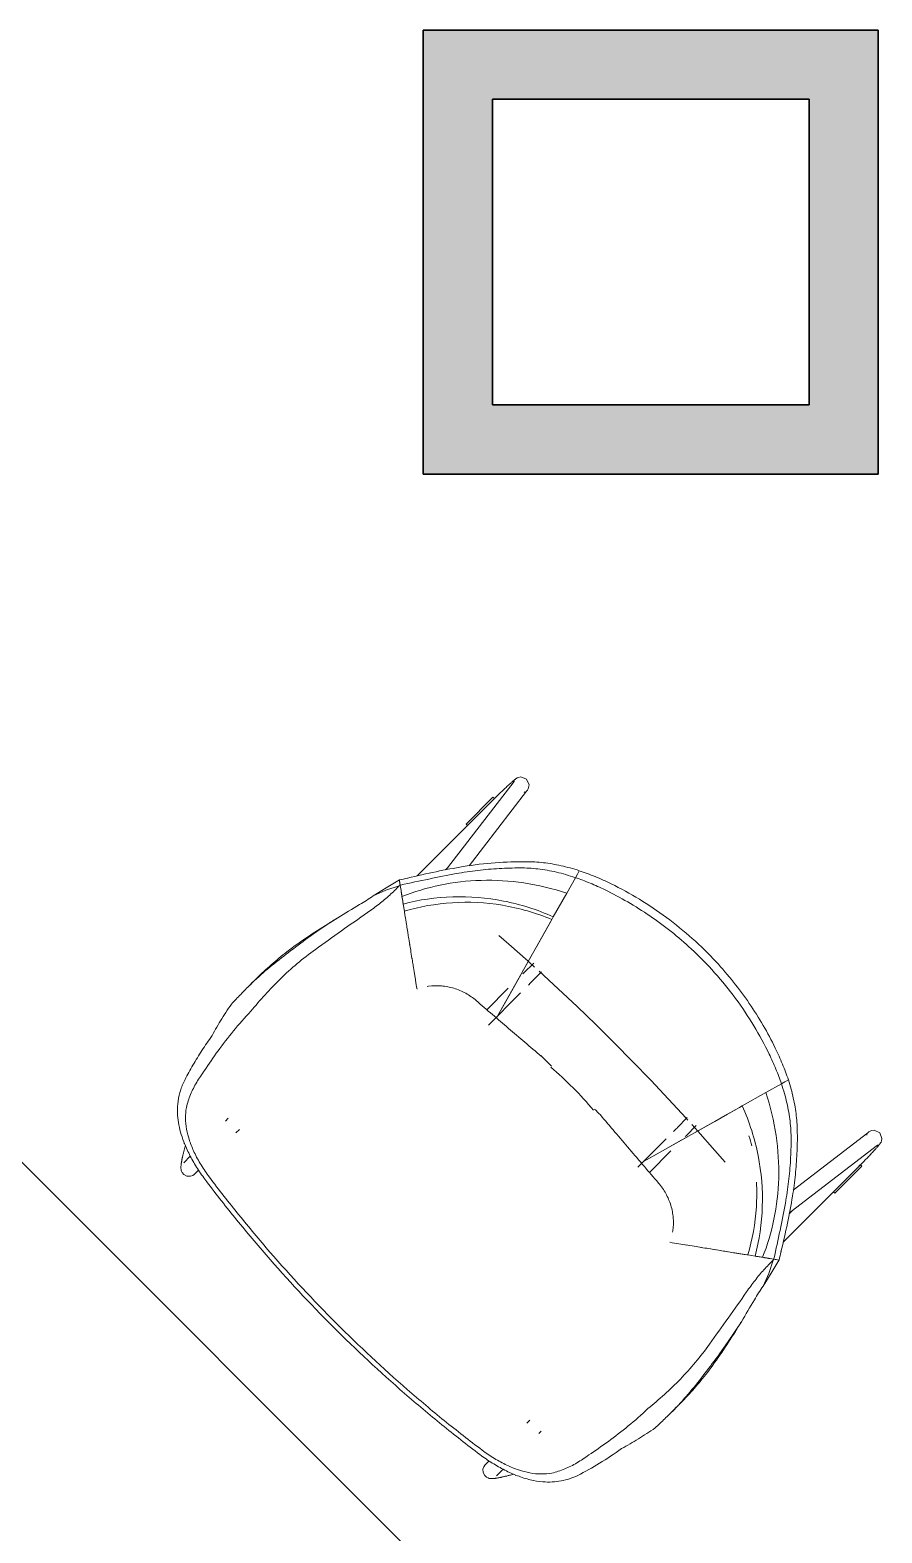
# Model space of a CAD drawing. Header units: millimetres. Extents: x 79795 to 317870, y -36033 to 97293.
# Drawn here: x 187172 to 188035, y 25312 to 26832 of the extents above; entities that cross this region are included whole.
import ezdxf

# ---------------------------------------------------------------- set-up
doc = ezdxf.new("R2010")
doc.units = ezdxf.units.MM
doc.header["$MEASUREMENT"] = 0
for name, color, linetype, lineweight in [('CSM-STL-XX-ZZ-M3-A-XXXX-00001_detached _19_04_21__rvt-1-Level 4$0$A-WALL-PATT', 7, 'CONTINUOUS', 9), ('CSM-STL-XX-ZZ-M3-A-XXXX-00001_detached _19_04_21__rvt-1-Level 4$0$I-WALL', 7, 'CONTINUOUS', 9), ('I-FURN', 8, 'CONTINUOUS', 9)]:
    doc.layers.add(name, color=color, linetype=linetype, lineweight=lineweight)

msp = doc.modelspace()

# ---------------------------------------------------------------- hatches: boundary and pattern name
at = {"layer": 'CSM-STL-XX-ZZ-M3-A-XXXX-00001_detached _19_04_21__rvt-1-Level 4$0$A-WALL-PATT'}
for points in [[(187961, 26762.1), (188031, 26762.1), (188031, 26832.1), (187570.5, 26832.1), (187570.5, 26762.1), (187888, 26762.1)], [(187640.5, 26382.9), (187640.5, 26762.1), (187570.5, 26762.1), (187570.5, 26382.9)], [(188031, 26452.9), (188031, 26762.1), (187961, 26762.1), (187961, 26452.9)], [(187640.5, 26382.9), (188031, 26382.9), (188031, 26452.9), (187640.5, 26452.9)]]:
    msp.add_hatch(color=256, dxfattribs=at).paths.add_polyline_path(points, flags=0)

# ---------------------------------------------------------------- linework, layer by layer
at = {"layer": 'CSM-STL-XX-ZZ-M3-A-XXXX-00001_detached _19_04_21__rvt-1-Level 4$0$I-WALL', "lineweight": 30}
for p, q in [((188031, 26832.1), (187570.5, 26832.1)), ((187570.5, 26832.1), (187570.5, 26762.1)), ((188031, 26762.1), (188031, 26832.1)), ((187570.5, 26762.1), (187570.5, 26382.9)), ((187640.5, 26762.1), (187961, 26762.1)), ((187640.5, 26452.9), (187640.5, 26762.1)), ((187961, 26762.1), (187961, 26452.9)), ((188031, 26452.9), (188031, 26762.1)), ((187961, 26452.9), (187640.5, 26452.9)), ((188031, 26382.9), (188031, 26452.9)), ((187570.5, 26382.9), (187640.5, 26382.9)), ((187640.5, 26382.9), (188031, 26382.9))]:
    msp.add_line(p, q, dxfattribs=at)
at = {"layer": 'I-FURN'}
for p, q in [((187662.4, 26072), (187595.1, 25984.8)), ((187661, 26072.2), (187660.5, 26071.8)), ((187661.5, 26072.7), (187661, 26072.2)), ((187662, 26073.1), (187661.5, 26072.7)), ((187662.5, 26073.5), (187662, 26073.1)), ((187662.5, 26072.3), (187662.4, 26072.1)), ((187662.4, 26072.1), (187662.4, 26072)), ((187663, 26073.9), (187662.5, 26073.5)), ((187662.6, 26072.3), (187662.5, 26072.3)), ((187663.4, 26074.2), (187663, 26073.9)), ((187663.8, 26074.5), (187663.4, 26074.2)), ((187664.3, 26074.9), (187663.8, 26074.5)), ((187664.8, 26075.2), (187664.3, 26074.9)), ((187665.5, 26075.6), (187664.8, 26075.2)), ((187666.7, 26076.1), (187665.5, 26075.6)), ((187669.2, 26076.6), (187666.7, 26076.1)), ((187674.9, 26074.5), (187669.2, 26076.6)), ((187674.9, 26074.5), (187677.5, 26068.6)), ((187616.8, 25986.7), (187675, 26062.3)), ((187645.3, 26057.5), (187644.3, 26056.5)), ((187646.2, 26058.4), (187645.3, 26057.5)), ((187647.2, 26059.4), (187646.2, 26058.4)), ((187648.1, 26060.3), (187647.2, 26059.4)), ((187649, 26061.2), (187648.1, 26060.3)), ((187650, 26062), (187649, 26061.2)), ((187650.9, 26062.9), (187650, 26062)), ((187651.7, 26063.7), (187650.9, 26062.9)), ((187652.6, 26064.6), (187651.7, 26063.7)), ((187653.4, 26065.3), (187652.6, 26064.6)), ((187654.2, 26066.1), (187653.4, 26065.3)), ((187655, 26066.9), (187654.2, 26066.1)), ((187655.8, 26067.6), (187655, 26066.9)), ((187656.6, 26068.3), (187655.8, 26067.6)), ((187657.3, 26068.9), (187656.6, 26068.3)), ((187658, 26069.5), (187657.3, 26068.9)), ((187658.6, 26070.1), (187658, 26069.5)), ((187659.3, 26070.7), (187658.6, 26070.1)), ((187659.9, 26071.3), (187659.3, 26070.7)), ((187660.5, 26071.8), (187659.9, 26071.3)), ((187672.8, 26061.3), (187672.5, 26061)), ((187673.1, 26061.4), (187672.8, 26061.3)), ((187673.2, 26061.6), (187673.1, 26061.4)), ((187675.2, 26062.5), (187675, 26062.3)), ((187675.5, 26062.9), (187675.2, 26062.5)), ((187675.8, 26063.4), (187675.5, 26062.9)), ((187676.2, 26063.9), (187675.8, 26063.4)), ((187676.6, 26064.7), (187676.2, 26063.9)), ((187677.1, 26065.9), (187676.6, 26064.7)), ((187677.5, 26068.6), (187677.1, 26065.9)), ((187638.1, 26050.4), (187564.1, 25976.5)), ((187641, 26056.1), (187613.7, 26028.9)), ((187642.4, 26054.7), (187638.1, 26050.4)), ((187638.3, 26050.6), (187638.1, 26050.4)), ((187639.3, 26051.6), (187638.3, 26050.6)), ((187640.3, 26052.6), (187639.3, 26051.6)), ((187641.3, 26053.6), (187640.3, 26052.6)), ((187641, 26056.1), (187642.4, 26054.7)), ((187642.3, 26054.6), (187641.3, 26053.6)), ((187643.3, 26055.6), (187642.3, 26054.6)), ((187644.3, 26056.5), (187643.3, 26055.6)), ((187615.1, 26027.4), (187613.8, 26028.8)), ((187592.9, 25982.6), (187595.6, 25985.3)), ((187595.1, 25984.8), (187594.4, 25983.6)), ((187726.4, 25978.2), (187728.4, 25981.8)), ((187726.4, 25978.2), (187728.4, 25981.8)), ((187532.6, 25962), (187546.1, 25966.5)), ((187546.3, 25972.5), (187533, 25964.4)), ((187546.1, 25966.5), (187547, 25967.1)), ((187547, 25967.1), (187546.2, 25972.5)), ((187546.2, 25972.4), (187547, 25967.1)), ((187546.3, 25971.9), (187547, 25967.1)), ((187547, 25967.1), (187547.5, 25967.2)), ((187724.4, 25974.6), (187715.6, 25959)), ((187715.6, 25959), (187724.4, 25974.6)), ((187724.4, 25974.7), (187726.4, 25978.2)), ((187724.4, 25974.7), (187726.4, 25978.2)), ((187533, 25964.4), (187519.7, 25956.2)), ((187519.7, 25956.2), (187532.6, 25962)), ((187548.9, 25955.6), (187547.9, 25961.7)), ((187549.6, 25951.3), (187548.9, 25955.6)), ((187550.1, 25948.1), (187549.6, 25951.3)), ((187715.6, 25959), (187702.1, 25935.1)), ((187702.1, 25935.1), (187715.6, 25959)), ((187551.3, 25940.7), (187550.1, 25948.1)), ((187702.1, 25935.1), (187700.6, 25932.4)), ((187700.6, 25932.4), (187702.1, 25935.1)), ((187451.3, 25912.1), (187462.6, 25920.2)), ((187462.6, 25920.2), (187473.3, 25927.4)), ((187473.3, 25927.4), (187483.9, 25934.2)), ((187644.5, 25832.8), (187700.6, 25932.4)), ((187693.7, 25920.2), (187686.4, 25907.3)), ((187698.5, 25928.8), (187693.7, 25920.2)), ((187700.6, 25932.4), (187698.5, 25928.8)), ((187646.9, 25916.2), (187657.1, 25907.4)), ((187657.1, 25907.4), (187676.5, 25890.2)), ((187686.4, 25907.3), (187677, 25890.6)), ((187677, 25890.6), (187666, 25871)), ((187676.5, 25890.2), (187683.2, 25884.2)), ((187671.3, 25877.5), (187671.9, 25878.1)), ((187682.2, 25888.4), (187671.9, 25878.1)), ((187680.4, 25869.6), (187690.2, 25879.5)), ((187687.7, 25880.1), (187707, 25862.4)), ((187399.1, 25870.3), (187393.2, 25864.3)), ((187575.8, 25864.9), (187574.3, 25864.7)), ((187656.5, 25862.8), (187634.9, 25841.1)), ((187666, 25871), (187653.9, 25849.6)), ((187677.5, 25866.8), (187676.8, 25866.1)), ((187676.8, 25866.1), (187676.8, 25866.1)), ((187678.3, 25867.6), (187677.5, 25866.8)), ((187679, 25868.3), (187678.3, 25867.6)), ((187679.7, 25869), (187679, 25868.3)), ((187680.4, 25869.6), (187679.7, 25869)), ((187707, 25862.4), (187726.1, 25844.4)), ((187636.4, 25825.7), (187667.3, 25856.6)), ((187653.9, 25849.6), (187644.5, 25832.8)), ((187668, 25857.3), (187667.3, 25856.6)), ((187668.8, 25858.1), (187668, 25857.3)), ((187726.1, 25844.4), (187745.1, 25826.1)), ((187745.1, 25826.1), (187763.9, 25807.5)), ((187763.9, 25807.5), (187782.4, 25788.8)), ((187689.5, 25795), (187689.8, 25794.2)), ((187782.4, 25788.8), (187800.7, 25769.8)), ((187800.7, 25769.8), (187818.8, 25750.7)), ((187936.5, 25768.2), (187933, 25766.2)), ((187936.5, 25768.2), (187933, 25766.2)), ((187940, 25770.2), (187936.5, 25768.2)), ((187940, 25770.2), (187936.5, 25768.2)), ((187893.4, 25743.9), (187917.2, 25757.4)), ((187917.2, 25757.4), (187893.4, 25743.9)), ((187917.2, 25757.4), (187933, 25766.2)), ((187933, 25766.2), (187917.2, 25757.4)), ((187890.7, 25742.4), (187791.1, 25686.3)), ((187818.8, 25750.7), (187836.5, 25731.5)), ((187878.4, 25735.5), (187887, 25740.3)), ((187887, 25740.3), (187890.7, 25742.4)), ((187890.7, 25742.4), (187893.4, 25743.9)), ((187893.4, 25743.9), (187890.7, 25742.4)), ((187373, 25731.4), (187370.1, 25728.6)), ((187837.7, 25732), (187827.9, 25722.1)), ((187836.4, 25713.6), (187846.6, 25723.9)), ((187836.5, 25731.5), (187838.3, 25729.5)), ((187848.4, 25718.3), (187842.4, 25725)), ((187848.8, 25718.8), (187865.5, 25728.2)), ((187865.5, 25728.2), (187878.4, 25735.5)), ((187380.7, 25716.5), (187384.3, 25720.1)), ((187814.8, 25709), (187787.8, 25682)), ((187807.8, 25695.7), (187829.2, 25707.8)), ((187814.8, 25709), (187815.6, 25709.9)), ((187815.6, 25709.9), (187816.4, 25710.7)), ((187823.6, 25717.9), (187824.4, 25718.6)), ((187824.4, 25718.6), (187825.1, 25719.4)), ((187825.1, 25719.4), (187825.9, 25720.1)), ((187825.9, 25720.1), (187826.6, 25720.8)), ((187826.6, 25720.8), (187827.3, 25721.5)), ((187827.3, 25721.5), (187827.9, 25722.1)), ((187829.2, 25707.8), (187848.8, 25718.8)), ((187836.4, 25713.6), (187835.7, 25713)), ((187865.6, 25698.9), (187848.4, 25718.3)), ((188020.5, 25716.8), (187945, 25658.6)), ((188019.5, 25714.6), (188019.3, 25714.3)), ((188019.7, 25714.8), (188019.5, 25714.6)), ((188019.8, 25715), (188019.7, 25714.8)), ((188020.7, 25717), (188020.5, 25716.8)), ((188021.2, 25717.3), (188020.7, 25717)), ((188021.6, 25717.6), (188021.2, 25717.3)), ((188022.2, 25718), (188021.6, 25717.6)), ((188022.9, 25718.4), (188022.2, 25718)), ((188024.1, 25718.9), (188022.9, 25718.4)), ((188026.9, 25719.3), (188024.1, 25718.9)), ((188032.7, 25716.6), (188026.9, 25719.3)), ((188032.7, 25716.6), (188034.8, 25711)), ((188033.8, 25707.3), (188033.4, 25706.6)), ((188034.3, 25708.5), (188033.8, 25707.3)), ((188034.8, 25711), (188034.3, 25708.5)), ((187650.1, 25201.1), (187155.1, 25696.1)), ((187326.5, 25691.2), (187326.6, 25691.8)), ((187326.6, 25691.8), (187326.8, 25692.5)), ((187326.8, 25692.5), (187326.9, 25693.2)), ((187326.9, 25693.2), (187327.1, 25693.8)), ((187327.1, 25693.8), (187327.2, 25694.5)), ((187327.2, 25694.5), (187327.4, 25695.2)), ((187327.4, 25695.2), (187327.6, 25695.9)), ((187327.6, 25695.9), (187327.7, 25696.6)), ((187327.7, 25696.6), (187327.9, 25697.4)), ((187327.9, 25697.4), (187328.1, 25698.1)), ((187334.6, 25693.1), (187327.9, 25686.4)), ((187328.1, 25698.1), (187328.3, 25698.8)), ((187328.7, 25705.6), (187328.2, 25705.8)), ((187328.3, 25698.8), (187328.5, 25699.5)), ((187328.5, 25699.5), (187328.7, 25700.2)), ((187329.6, 25703.8), (187328.7, 25700.4)), ((187328.7, 25700.2), (187328.7, 25700.4)), ((187791.1, 25686.3), (187807.8, 25695.7)), ((187799.3, 25676.6), (187821, 25698.3)), ((187876, 25686.8), (187865.6, 25698.9)), ((187943, 25636.9), (188030.3, 25704.1)), ((188021.1, 25692.6), (188020.3, 25691.7)), ((188022, 25693.5), (188021.1, 25692.6)), ((188022.8, 25694.4), (188022, 25693.5)), ((188023.6, 25695.2), (188022.8, 25694.4)), ((188024.3, 25696), (188023.6, 25695.2)), ((188025.1, 25696.8), (188024.3, 25696)), ((188025.8, 25697.6), (188025.1, 25696.8)), ((188026.5, 25698.3), (188025.8, 25697.6)), ((188027.1, 25699), (188026.5, 25698.3)), ((188027.8, 25699.7), (188027.1, 25699)), ((188028.4, 25700.4), (188027.8, 25699.7)), ((188028.9, 25701), (188028.4, 25700.4)), ((188029.5, 25701.6), (188028.9, 25701)), ((188030, 25702.2), (188029.5, 25701.6)), ((188030.5, 25702.8), (188030, 25702.2)), ((188030.5, 25704.3), (188030.3, 25704.2)), ((188030.3, 25704.2), (188030.3, 25704.1)), ((188030.5, 25704.3), (188030.5, 25704.3)), ((188030.9, 25703.3), (188030.5, 25702.8)), ((188031.3, 25703.8), (188030.9, 25703.3)), ((188031.7, 25704.3), (188031.3, 25703.8)), ((188032.1, 25704.7), (188031.7, 25704.3)), ((188032.4, 25705.2), (188032.1, 25704.7)), ((188032.8, 25705.6), (188032.4, 25705.2)), ((188033.1, 25706.1), (188032.8, 25705.6)), ((188033.4, 25706.6), (188033.1, 25706.1)), ((187325.1, 25683), (187325.2, 25683.5)), ((187325.1, 25682.6), (187325.1, 25683)), ((187325.1, 25682.1), (187325.1, 25682.6)), ((187325.1, 25681.6), (187325.1, 25682.1)), ((187325.1, 25681.1), (187325.1, 25681.6)), ((187325.1, 25680.5), (187325.1, 25681.1)), ((187325.2, 25679.8), (187325.1, 25680.5)), ((187325.2, 25683.9), (187325.3, 25684.4)), ((187325.2, 25683.5), (187325.2, 25683.9)), ((187325.4, 25679), (187325.2, 25679.8)), ((187325.3, 25684.9), (187325.4, 25685.4)), ((187325.3, 25684.4), (187325.3, 25684.9)), ((187325.4, 25685.4), (187325.5, 25685.9)), ((187325.7, 25677.9), (187325.4, 25679)), ((187325.5, 25685.9), (187325.6, 25686.4)), ((187325.6, 25686.4), (187325.7, 25687)), ((187325.7, 25687), (187325.8, 25687.5)), ((187326.5, 25676.4), (187325.7, 25677.9)), ((187325.8, 25687.5), (187325.9, 25688.1)), ((187325.9, 25688.1), (187326, 25688.7)), ((187326, 25688.7), (187326.1, 25689.3)), ((187326.1, 25689.3), (187326.2, 25689.9)), ((187326.2, 25689.9), (187326.3, 25690.5)), ((187326.3, 25690.5), (187326.5, 25691.2)), ((187339.3, 25675.1), (187343, 25678.8)), ((187934.7, 25605.9), (188008.6, 25679.9)), ((187987.1, 25655.5), (188014.3, 25682.8)), ((188008.9, 25680.1), (188008.6, 25679.9)), ((188008.7, 25679.9), (188012.9, 25684.2)), ((188009.9, 25681.1), (188008.9, 25680.1)), ((188010.9, 25682.1), (188009.9, 25681.1)), ((188011.8, 25683.1), (188010.9, 25682.1)), ((188012.8, 25684.1), (188011.8, 25683.1)), ((188013.8, 25685.1), (188012.8, 25684.1)), ((188012.9, 25684.2), (188014.3, 25682.8)), ((188014.8, 25686.1), (188013.8, 25685.1)), ((188015.7, 25687), (188014.8, 25686.1)), ((188016.7, 25688), (188015.7, 25687)), ((188017.6, 25689), (188016.7, 25688)), ((188018.5, 25689.9), (188017.6, 25689)), ((188019.4, 25690.8), (188018.5, 25689.9)), ((188020.3, 25691.7), (188019.4, 25690.8)), ((187328.2, 25674.4), (187326.5, 25676.4)), ((187331.2, 25672.8), (187328.2, 25674.4)), ((187331.2, 25672.8), (187334.7, 25672.7)), ((187334.7, 25672.7), (187337.1, 25673.5)), ((187337.1, 25673.5), (187338.6, 25674.4)), ((187338.6, 25674.4), (187339.3, 25675.1)), ((187987, 25655.5), (187985.7, 25656.9)), ((187943.5, 25637.4), (187940.8, 25634.7)), ((187943, 25636.9), (187941.8, 25636.1)), ((187822.9, 25616.1), (187823.1, 25617.6)), ((187906.3, 25591.9), (187898.9, 25593.1)), ((187909.6, 25591.4), (187906.3, 25591.9)), ((187913.9, 25590.7), (187909.6, 25591.4)), ((187919.9, 25589.7), (187913.9, 25590.7)), ((187924.7, 25587.9), (187920.2, 25574.4)), ((187922.6, 25574.7), (187930.7, 25588)), ((187924.7, 25587.9), (187925.3, 25588.8)), ((187925.4, 25589.3), (187925.3, 25588.8)), ((187925.3, 25588.8), (187930.7, 25587.9)), ((187930.7, 25587.9), (187925.3, 25588.8)), ((187925.4, 25588.8), (187930.7, 25587.9)), ((187914.5, 25561.4), (187922.6, 25574.7)), ((187920.2, 25574.4), (187914.5, 25561.4)), ((187892.5, 25525.6), (187885.6, 25515)), ((187885.6, 25515), (187878.5, 25504.4)), ((187878.5, 25504.4), (187870.3, 25493)), ((187822.6, 25434.9), (187828.5, 25440.9)), ((187678.4, 25426.1), (187675.3, 25423.1)), ((187687.5, 25412.6), (187689.7, 25414.8)), ((187630.9, 25376.5), (187631.7, 25378.9)), ((187631.1, 25373), (187630.9, 25376.5)), ((187631.1, 25373), (187632.7, 25370)), ((187631.7, 25378.9), (187632.7, 25380.3)), ((187632.7, 25380.3), (187633.3, 25381)), ((187637.1, 25384.8), (187633.3, 25381)), ((187644.6, 25369.7), (187651.3, 25376.4)), ((187632.7, 25370), (187634.6, 25368.3)), ((187634.6, 25368.3), (187636.1, 25367.5)), ((187636.1, 25367.5), (187637.2, 25367.1)), ((187637.2, 25367.1), (187638.1, 25367)), ((187638.1, 25367), (187638.7, 25366.9)), ((187638.7, 25366.9), (187639.3, 25366.9)), ((187639.3, 25366.9), (187639.8, 25366.9)), ((187639.8, 25366.9), (187640.3, 25366.9)), ((187640.3, 25366.9), (187640.8, 25366.9)), ((187640.8, 25366.9), (187641.2, 25366.9)), ((187641.2, 25366.9), (187641.7, 25367)), ((187641.7, 25367), (187642.2, 25367)), ((187642.2, 25367), (187642.6, 25367.1)), ((187642.6, 25367.1), (187643.1, 25367.1)), ((187643.1, 25367.1), (187643.6, 25367.2)), ((187643.6, 25367.2), (187644.1, 25367.3)), ((187644.1, 25367.3), (187644.7, 25367.4)), ((187644.7, 25367.4), (187645.2, 25367.4)), ((187645.2, 25367.4), (187645.8, 25367.5)), ((187645.8, 25367.5), (187646.3, 25367.6)), ((187646.3, 25367.6), (187646.9, 25367.8)), ((187646.9, 25367.8), (187647.5, 25367.9)), ((187647.5, 25367.9), (187648.1, 25368)), ((187648.1, 25368), (187648.8, 25368.1)), ((187648.8, 25368.1), (187649.4, 25368.3)), ((187649.4, 25368.3), (187650.1, 25368.4)), ((187650.1, 25368.4), (187650.7, 25368.5)), ((187650.7, 25368.5), (187651.4, 25368.7)), ((187651.4, 25368.7), (187652.1, 25368.9)), ((187652.1, 25368.9), (187652.8, 25369)), ((187652.8, 25369), (187653.5, 25369.2)), ((187653.5, 25369.2), (187654.2, 25369.3)), ((187654.2, 25369.3), (187654.9, 25369.5)), ((187654.9, 25369.5), (187655.6, 25369.7)), ((187655.6, 25369.7), (187656.3, 25369.9)), ((187656.3, 25369.9), (187657, 25370.1)), ((187657, 25370.1), (187657.7, 25370.3)), ((187657.7, 25370.3), (187658.5, 25370.4)), ((187658.5, 25370.4), (187658.7, 25370.5)), ((187658.7, 25370.5), (187662.1, 25371.4)), ((187664, 25369.9), (187663.9, 25370.4))]:
    msp.add_line(p, q, dxfattribs=at)
msp.add_arc((187455.3, 25497.1), 376.1, 40.1259, 49.5293, dxfattribs=at)
for centre, major_axis, ratio, start_param, end_param in [((187586.4, 26473.4), (-411.5, -411.5), 0.743145, 0.853184, 0.869724), ((190254.7, 21407.9), (-3756.6, 3756.6), 0.981627, 6.037909, 6.042851), ((189200.4, 21651.5), (-4235.4, -4235.4), 0.743145, 4.404602, 4.406583), ((188431.7, 25628.2), (-411.5, -411.5), 0.743145, 5.413461, 5.430001), ((183366.1, 28296.5), (-3756.6, 3756.6), 0.981627, 3.381927, 3.386869), ((183609.7, 27242.1), (-4235.4, -4235.4), 0.743145, 1.876602, 1.878583)]:
    msp.add_ellipse(centre, major_axis=major_axis, ratio=ratio, start_param=start_param, end_param=end_param, dxfattribs=at)
for points in [[(187610.8, 25986), (187601.9, 25984.4), (187583.5, 25981), (187564.4, 25976.7), (187554.6, 25974.3)], [(187603.7, 25978.8), (187611.1, 25980.1), (187625.7, 25982.3), (187647.3, 25984.2), (187661.5, 25984.6), (187668.5, 25984.6)], [(187674.9, 25990.9), (187664.5, 25991), (187643.5, 25990.3), (187621.8, 25987.7), (187610.8, 25986)], [(187668.5, 25984.6), (187674.4, 25984.6), (187686.4, 25983.9), (187705.2, 25980.7), (187718, 25977), (187724.4, 25974.7)], [(187728.4, 25981.8), (187722.2, 25983.8), (187709.9, 25987.2), (187692, 25990.2), (187680.5, 25990.9), (187674.9, 25990.9)], [(187728.4, 25981.8), (187733.7, 25980), (187744.4, 25976), (187755.3, 25971.2), (187760.7, 25968.5)], [(187514, 25939.5), (187518, 25942.2), (187525.8, 25948), (187536.6, 25957), (187543.1, 25963.3), (187546.1, 25966.5)], [(187547, 25967.1), (187546.8, 25968.4), (187546.6, 25970.1), (187546.3, 25971.9)], [(187547, 25967.1), (187547.5, 25964.4), (187547.8, 25962.1), (187548.2, 25960.2)], [(187547.5, 25967.2), (187557.2, 25969.4), (187576.3, 25973.5), (187594.7, 25977.1), (187603.7, 25978.8)], [(187715.6, 25959), (187686.9, 25968.6), (187628, 25977), (187573.5, 25965.5), (187548.9, 25955.6)], [(187754.5, 25962.4), (187749.5, 25964.8), (187739.4, 25969.3), (187729.4, 25973.1), (187724.4, 25974.7)], [(187519.7, 25956.2), (187517.5, 25954.7), (187513, 25951.7), (187508.4, 25948.9), (187506, 25947.5)], [(187548.2, 25960.2), (187548.5, 25958.3), (187548.7, 25956.8), (187548.9, 25955.6)], [(187548.9, 25955.6), (187549.2, 25954), (187549.4, 25952.6), (187549.6, 25951.3)], [(187549.6, 25951.3), (187549.8, 25950.1), (187550, 25949), (187550.1, 25948.1)], [(187702.1, 25935.1), (187685.9, 25942.4), (187652, 25953.1), (187600, 25957.3), (187566.3, 25952.4), (187550.1, 25948.1)], [(187700.6, 25932.4), (187684.3, 25939.2), (187650.6, 25948.8), (187599.5, 25951.3), (187566.9, 25945.4), (187551.3, 25940.7)], [(187461.2, 25902.1), (187470, 25908.4), (187487.5, 25921), (187505.2, 25933.3), (187514, 25939.5)], [(187553.1, 25929.7), (187552.6, 25932.6), (187551.8, 25937.5), (187551.4, 25940), (187551.3, 25940.7)], [(187474, 25928.1), (187466.8, 25923.6), (187452.5, 25914.4), (187439, 25904.8), (187432.4, 25899.8)], [(187553.1, 25929.9), (187553.2, 25928.8), (187553.4, 25927.5), (187553.7, 25926.2)], [(187554.7, 25919.6), (187554.3, 25922), (187554, 25924.1), (187553.7, 25926.2)], [(187554.7, 25920), (187554.9, 25918.3), (187555.2, 25916.5), (187555.5, 25914.6)], [(187395.3, 25866.5), (187400.8, 25872), (187412.6, 25882.4), (187431.5, 25897.4), (187444.7, 25907.2), (187451.3, 25912.1)], [(187556.7, 25907.2), (187556.3, 25909.8), (187555.9, 25912.3), (187555.5, 25914.6)], [(187556.6, 25907.8), (187557, 25905.7), (187557.3, 25903.5), (187557.7, 25901.3)], [(187395.9, 25839.6), (187400.5, 25845.3), (187410, 25856.3), (187425.6, 25872.6), (187442.6, 25888), (187454.9, 25897.5), (187461.2, 25902.1)], [(187432.4, 25899.8), (187427, 25895.5), (187416.4, 25886.8), (187406.4, 25877.6), (187401.6, 25872.8)], [(187559, 25893.1), (187558.6, 25895.9), (187558.1, 25898.6), (187557.7, 25901.3)], [(187376.3, 25846.9), (187379.3, 25850.2), (187385.6, 25856.7), (187392, 25863.2), (187395.3, 25866.5)], [(187401.6, 25872.8), (187399.5, 25870.7), (187397.4, 25868.6), (187395.4, 25866.5)], [(187564.1, 25861.9), (187563.6, 25864.9), (187563.1, 25868), (187562.6, 25870.9)], [(187624.1, 25850.4), (187620.8, 25853.2), (187613.6, 25858.2), (187601.6, 25863.3), (187588.8, 25865.7), (187580.1, 25865.5), (187575.8, 25864.9)], [(187376.3, 25846.9), (187372.4, 25841.3), (187365.1, 25830), (187358.5, 25818.6), (187355.4, 25813)], [(187689.8, 25794.2), (187678.7, 25803.6), (187656.7, 25822.3), (187634.9, 25841), (187624.1, 25850.4)], [(187349, 25779.7), (187353.3, 25786.3), (187362.5, 25799.5), (187377.9, 25819.8), (187389.7, 25833), (187395.9, 25839.6)], [(187355.4, 25813), (187351.8, 25808), (187345, 25798.1), (187336.1, 25783.2), (187330.8, 25773.5), (187328.3, 25768.7)], [(187926.8, 25802.4), (187929.4, 25797), (187934.3, 25786.2), (187938.2, 25775.5), (187940, 25770.2)], [(187700.4, 25784.1), (187696.8, 25787.7), (187693.1, 25791.3), (187689.5, 25795)], [(187933, 25766.2), (187931.3, 25771.2), (187927.6, 25781.2), (187923, 25791.2), (187920.6, 25796.3)], [(187330.6, 25742.4), (187331.7, 25746.8), (187334.5, 25755.5), (187340.8, 25767.8), (187346.1, 25775.8), (187349, 25779.7)], [(187949.1, 25716.6), (187949.1, 25722.3), (187948.4, 25733.7), (187945.4, 25751.7), (187942, 25764), (187940, 25770.2)], [(187913.9, 25590.7), (187923.7, 25615.3), (187935.2, 25669.7), (187926.8, 25728.7), (187917.2, 25757.4)], [(187933, 25766.2), (187935.2, 25759.7), (187938.9, 25747), (187942.1, 25728.2), (187942.8, 25716.2), (187942.8, 25710.3)], [(187338.6, 25696.8), (187336.8, 25700.8), (187333.6, 25708.6), (187330.6, 25720.3), (187329.5, 25731.6), (187330, 25738.8), (187330.6, 25742.4)], [(187749.7, 25734.8), (187747.7, 25736.7), (187745.8, 25738.7), (187743.9, 25740.6)], [(187906.3, 25591.9), (187910.6, 25608.1), (187915.6, 25641.8), (187911.4, 25693.8), (187900.7, 25727.6), (187893.4, 25743.9)], [(187808.6, 25665.8), (187798.8, 25677.2), (187779.2, 25700.1), (187759.5, 25723.2), (187749.7, 25734.8)], [(187328, 25707.5), (187329.7, 25703.2), (187333.5, 25694.7), (187340.7, 25681.9), (187346.3, 25673.7), (187349.4, 25669.6)], [(187902.9, 25703.5), (187902.1, 25706.8), (187901.2, 25710.2), (187900.1, 25713.6)], [(187942.8, 25710.3), (187942.8, 25703.3), (187942.4, 25689.1), (187940.5, 25667.5), (187938.3, 25652.8), (187937, 25645.4)], [(187944.2, 25652.6), (187945.4, 25659.9), (187947.3, 25674.4), (187948.9, 25695.7), (187949.2, 25709.7), (187949.1, 25716.6)], [(187353.9, 25671.8), (187350.9, 25675.9), (187345.2, 25684.1), (187340.7, 25692.6), (187338.6, 25696.8)], [(187823.1, 25617.6), (187823.7, 25621.9), (187823.9, 25630.6), (187821.5, 25643.4), (187816.4, 25655.4), (187811.4, 25662.5), (187808.6, 25665.8)], [(187932.5, 25596.4), (187935, 25606.2), (187939.3, 25625.4), (187942.7, 25643.7), (187944.2, 25652.6)], [(187937, 25645.4), (187935.3, 25636.5), (187931.7, 25618.1), (187927.6, 25599), (187925.4, 25589.3)], [(187829.2, 25604.4), (187826.2, 25604.9), (187823.2, 25605.4), (187820.1, 25605.9)], [(187837.2, 25603.1), (187834.6, 25603.5), (187831.9, 25604), (187829.1, 25604.4)], [(187844.7, 25601.9), (187841.9, 25602.3), (187839, 25602.8), (187836.1, 25603.3)], [(187852.2, 25600.7), (187849.8, 25601.1), (187847.3, 25601.5), (187844.7, 25601.9)], [(187859.5, 25599.5), (187856.9, 25599.9), (187854.1, 25600.3), (187851.4, 25600.8)], [(187866.1, 25598.4), (187863.9, 25598.8), (187861.7, 25599.1), (187859.5, 25599.5)], [(187872.8, 25597.3), (187870.5, 25597.7), (187868, 25598.1), (187865.4, 25598.5)], [(187878.2, 25596.4), (187876.5, 25596.7), (187874.7, 25597), (187872.8, 25597.3)], [(187884.5, 25595.4), (187882.4, 25595.8), (187880.2, 25596.1), (187877.8, 25596.5)], [(187897.7, 25555.8), (187900.5, 25559.8), (187906.2, 25567.5), (187915.2, 25578.3), (187921.5, 25584.8), (187924.7, 25587.9)], [(187909.6, 25591.4), (187908.3, 25591.6), (187907.2, 25591.7), (187906.3, 25591.9)], [(187913.9, 25590.7), (187912.3, 25590.9), (187910.8, 25591.2), (187909.6, 25591.4)], [(187918.4, 25589.9), (187916.5, 25590.2), (187915, 25590.5), (187913.9, 25590.7)], [(187925.3, 25588.8), (187922.6, 25589.3), (187920.3, 25589.6), (187918.4, 25589.9)], [(187925.4, 25588.8), (187926.8, 25588.6), (187928.6, 25588.3), (187930.7, 25587.9)], [(187860.3, 25503), (187866.6, 25511.7), (187879.2, 25529.3), (187891.6, 25546.9), (187897.7, 25555.8)], [(187914.5, 25561.4), (187912.9, 25559.2), (187909.9, 25554.8), (187907.1, 25550.1), (187905.7, 25547.8)], [(187858, 25474.2), (187863, 25480.7), (187872.7, 25494.3), (187881.8, 25508.5), (187886.4, 25515.8)], [(187797.9, 25437.7), (187803.5, 25442.2), (187814.6, 25451.8), (187830.8, 25467.3), (187846.2, 25484.4), (187855.7, 25496.6), (187860.3, 25503)], [(187870.3, 25493), (187865.4, 25486.4), (187855.6, 25473.3), (187840.6, 25454.3), (187830.2, 25442.6), (187824.7, 25437.1)], [(187831, 25443.4), (187835.8, 25448.2), (187845, 25458.2), (187853.8, 25468.8), (187858, 25474.2)], [(187737.9, 25390.8), (187744.5, 25395.1), (187757.7, 25404.3), (187778, 25419.7), (187791.3, 25431.5), (187797.9, 25437.7)], [(187824.7, 25437.1), (187821.4, 25433.8), (187814.9, 25427.3), (187808.4, 25421.1), (187805.1, 25418.1)], [(187824.7, 25437.1), (187826.8, 25439.2), (187828.9, 25441.3), (187831, 25443.4)], [(187805.1, 25418.1), (187799.5, 25414.2), (187788.2, 25406.9), (187776.9, 25400.3), (187771.2, 25397.2)], [(187665.7, 25369.8), (187661.4, 25371.4), (187653, 25375.2), (187640.2, 25382.4), (187631.9, 25388.1), (187627.8, 25391.2)], [(187630, 25395.7), (187634.1, 25392.6), (187642.4, 25387), (187650.8, 25382.5), (187655.1, 25380.4)], [(187700.6, 25372.4), (187705, 25373.5), (187713.7, 25376.2), (187726, 25382.6), (187734, 25387.9), (187737.9, 25390.8)], [(187771.2, 25397.2), (187763.7, 25391.9), (187748.8, 25382), (187734.2, 25373.8), (187727, 25370.1)], [(187655.1, 25380.4), (187659, 25378.5), (187666.8, 25375.4), (187678.5, 25372.3), (187689.9, 25371.2), (187697.1, 25371.8), (187700.6, 25372.4)]]:
    msp.add_open_spline(points, degree=3, dxfattribs=at)
for points, knots in [([(187760.7, 25968.5), (187770.3, 25963.8), (187789.3, 25953.4), (187817, 25934.9), (187843.1, 25913.6), (187872.1, 25885.2), (187896, 25855.2), (187914.8, 25825.4), (187923, 25810.2), (187926.8, 25802.4)], [-1, -1, -1, -1, -0.861111, -0.722222, -0.583333, -0.444444, -0.222222, -0.111111, 0, 0, 0, 0]), ([(187920.6, 25796.3), (187915.9, 25806), (187905.5, 25825), (187887.1, 25852.7), (187865.8, 25878.9), (187837.4, 25907.9), (187807.4, 25931.7), (187777.5, 25950.5), (187762.2, 25958.6), (187754.5, 25962.4)], [-1, -1, -1, -1, -0.861111, -0.722222, -0.583333, -0.444444, -0.222222, -0.111111, 0, 0, 0, 0]), ([(187558.9, 25894), (187559, 25893.4), (187559.4, 25891), (187559.8, 25888.4), (187560.1, 25886.5), (187560.1, 25886.5)], [0.71428571, 0.71428571, 0.71428571, 0.71428571, 0.73214286, 0.78571429, 0.78716796, 0.78716796, 0.78716796, 0.78716796]), ([(187561.5, 25877.9), (187561.1, 25880.5), (187560.6, 25883.4), (187560.1, 25886.2), (187560.1, 25886.5)], [-0.85714286, -0.85714286, -0.85714286, -0.85714286, -0.78571429, -0.77790979, -0.77790979, -0.77790979, -0.77790979]), ([(187561.3, 25879), (187561.5, 25877.7), (187561.9, 25875), (187562.4, 25872.3), (187562.6, 25870.9)], [0.85714286, 0.85714286, 0.85714286, 0.85714286, 0.89285714, 0.93070121, 0.93070121, 0.93070121, 0.93070121]), ([(187328.3, 25768.7), (187326.6, 25765.1), (187323.8, 25757.7), (187321.2, 25743.9), (187321.7, 25730.3), (187324.6, 25717.3), (187326.7, 25710.8), (187328, 25707.5)], [0, 0, 0, 0, 0.2, 0.4, 0.7, 0.85, 1, 1, 1, 1]), ([(187627.8, 25391.2), (187614.8, 25401), (187589.1, 25421.1), (187538.7, 25463.4), (187478.1, 25519.9), (187421.6, 25580.4), (187379.3, 25630.8), (187359.2, 25656.6), (187349.4, 25669.6)], [-1, -1, -1, -1, -0.875, -0.75, -0.5, -0.25, -0.125, 0, 0, 0, 0]), ([(187353.9, 25671.8), (187363.6, 25658.9), (187383.5, 25633.4), (187425.5, 25583.4), (187481.5, 25523.3), (187541.6, 25467.3), (187591.6, 25425.3), (187617.1, 25405.4), (187630, 25395.7)], [-1, -1, -1, -1, -0.875, -0.75, -0.5, -0.25, -0.125, 0, 0, 0, 0]), ([(187898.9, 25593.1), (187903.6, 25608.6), (187908, 25633.1), (187908.2, 25658.4), (187907.8, 25666.8)], [0, 0, 0, 0, 0.3333333, 0.5000122, 0.5000122, 0.5000122, 0.5000122]), ([(187888, 25594.9), (187887.3, 25595), (187886.2, 25595.1), (187885, 25595.3), (187884.5, 25595.4)], [-0.71250795, -0.71250795, -0.71250795, -0.71250795, -0.67857143, -0.65678994, -0.65678994, -0.65678994, -0.65678994]), ([(187898.9, 25593.1), (187898.4, 25593.2), (187896.7, 25593.4), (187892.7, 25594.1), (187889.4, 25594.6), (187887.9, 25594.9)], [-1, -1, -1, -1, -0.8928571, -0.7857143, -0.7142857, -0.7142857, -0.7142857, -0.7142857]), ([(187727, 25370.1), (187724.2, 25368.8), (187718.7, 25366.6), (187707.1, 25363.6), (187693.8, 25362.9), (187678.8, 25365.3), (187670.1, 25368.1), (187665.7, 25369.8)], [-1, -1, -1, -1, -0.85, -0.7, -0.4, -0.2, 0, 0, 0, 0])]:
    msp.add_open_spline(points, degree=3, knots=knots, dxfattribs=at)

doc.saveas('drawing.dxf')
